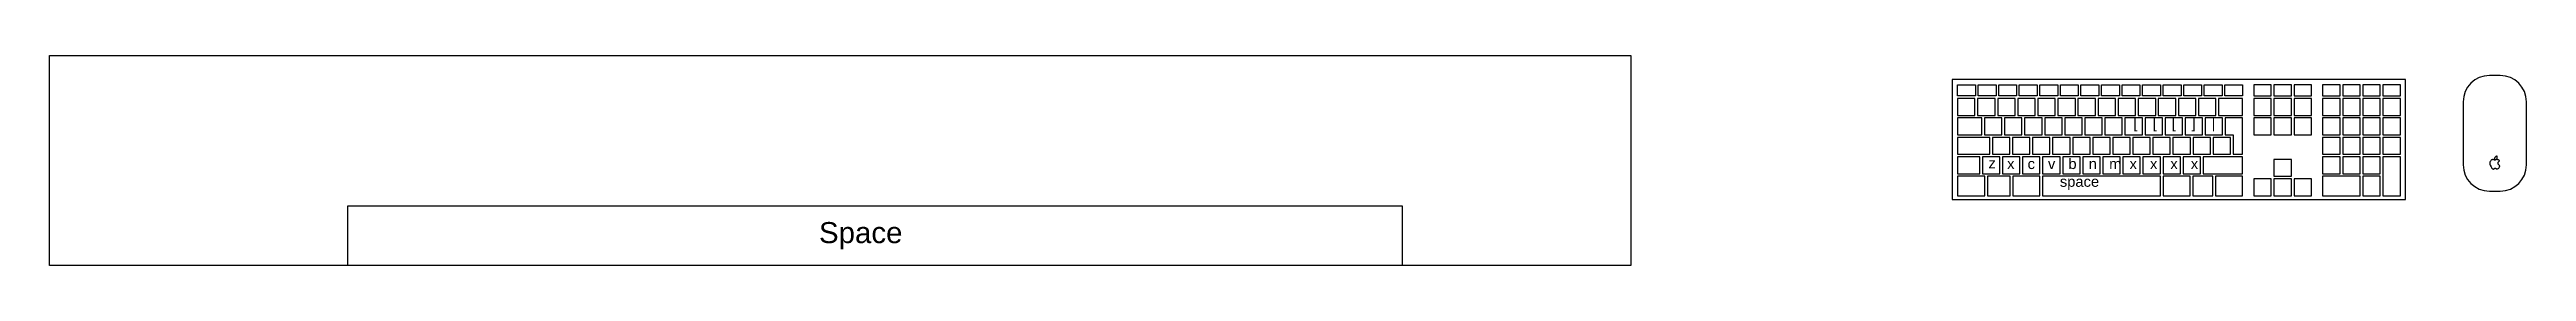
# Model space of a CAD drawing. Header units: millimetres. Extents: x 1125 to 3475, y -683 to -483.
import ezdxf

# ---------------------------------------------------------------- set-up
doc = ezdxf.new("R2010")
doc.units = ezdxf.units.MM
doc.layers.get('0').update_dxf_attribs({"true_color": 0xdfdfdf})
doc.styles.get("Standard").update_dxf_attribs({"font": 'arial.ttf'})

msp = doc.modelspace()

# ---------------------------------------------------------------- linework, layer by layer
for p, q in [((2930, -506), (2930, -620)), ((3360, -506), (2930, -506)), ((2935, -511), (2952, -511)), ((2935, -521.5), (2935, -511)), ((2952, -511), (2952, -521.5)), ((2954.5, -511), (2971.5, -511)), ((2954.5, -521.5), (2954.5, -511)), ((2971.5, -511), (2971.5, -521.5)), ((2974, -511), (2991, -511)), ((2974, -521.5), (2974, -511)), ((2991, -511), (2991, -521.5)), ((2993.5, -511), (3010.5, -511)), ((2993.5, -521.5), (2993.5, -511)), ((3010.5, -511), (3010.5, -521.5)), ((3013, -511), (3030, -511)), ((3013, -521.5), (3013, -511)), ((3030, -511), (3030, -521.5)), ((3032.5, -511), (3049.5, -511)), ((3032.5, -521.5), (3032.5, -511)), ((3049.5, -511), (3049.5, -521.5)), ((3052, -511), (3069, -511)), ((3052, -521.5), (3052, -511)), ((3069, -511), (3069, -521.5)), ((3071.5, -511), (3088.5, -511)), ((3071.5, -521.5), (3071.5, -511)), ((3088.5, -511), (3088.5, -521.5)), ((3091, -511), (3108, -511)), ((3091, -521.5), (3091, -511)), ((3108, -511), (3108, -521.5)), ((3110.5, -511), (3127.5, -511)), ((3110.5, -521.5), (3110.5, -511)), ((3127.5, -511), (3127.5, -521.5)), ((3130, -511), (3147, -511)), ((3130, -521.5), (3130, -511)), ((3147, -511), (3147, -521.5)), ((3149.5, -511), (3166.5, -511)), ((3149.5, -521.5), (3149.5, -511)), ((3166.5, -511), (3166.5, -521.5)), ((3169, -511), (3185.9, -511)), ((3169, -521.5), (3169, -511)), ((3185.9, -511), (3185.9, -521.5)), ((3188.4, -511), (3205.4, -511)), ((3188.4, -521.5), (3188.4, -511)), ((3205.4, -511), (3205.4, -521.5)), ((3232.6, -511), (3216.1, -511)), ((3216.1, -511), (3216.1, -521.5)), ((3232.6, -521.5), (3232.6, -511)), ((3251.7, -511), (3235.1, -511)), ((3235.1, -511), (3235.1, -521.5)), ((3251.7, -521.5), (3251.7, -511)), ((3270.7, -511), (3254.2, -511)), ((3254.2, -511), (3254.2, -521.5)), ((3270.7, -521.5), (3270.7, -511)), ((3297.9, -511), (3281.3, -511)), ((3281.3, -511), (3281.3, -521.5)), ((3297.9, -521.5), (3297.9, -511)), ((3316.9, -511), (3300.4, -511)), ((3300.4, -511), (3300.4, -521.5)), ((3316.9, -521.5), (3316.9, -511)), ((3336, -511), (3319.4, -511)), ((3319.4, -511), (3319.4, -521.5)), ((3336, -521.5), (3336, -511)), ((3355, -511), (3338.5, -511)), ((3338.5, -511), (3338.5, -521.5)), ((3355, -521.5), (3355, -511)), ((3360, -620), (3360, -506)), ((3449.6, -502.1), (3439.6, -502.1)), ((2952, -521.5), (2935, -521.5)), ((2951.5, -524), (2935, -524)), ((2935, -524), (2935, -540)), ((2935, -540), (2951.5, -540)), ((2951.5, -540), (2951.5, -524)), ((2970.6, -524), (2954, -524)), ((2954, -524), (2954, -540)), ((2954, -540), (2970.6, -540)), ((2971.5, -521.5), (2954.5, -521.5)), ((2970.6, -540), (2970.6, -524)), ((2989.6, -524), (2973.1, -524)), ((2973.1, -524), (2973.1, -540)), ((2973.1, -540), (2989.6, -540)), ((2991, -521.5), (2974, -521.5)), ((2989.6, -540), (2989.6, -524)), ((3008.7, -524), (2992.1, -524)), ((2992.1, -524), (2992.1, -540)), ((2992.1, -540), (3008.7, -540)), ((3010.5, -521.5), (2993.5, -521.5)), ((3008.7, -540), (3008.7, -524)), ((3027.7, -524), (3011.2, -524)), ((3011.2, -524), (3011.2, -540)), ((3011.2, -540), (3027.7, -540)), ((3030, -521.5), (3013, -521.5)), ((3027.7, -540), (3027.7, -524)), ((3046.7, -524), (3030.2, -524)), ((3030.2, -524), (3030.2, -540)), ((3030.2, -540), (3046.7, -540)), ((3049.5, -521.5), (3032.5, -521.5)), ((3046.7, -540), (3046.7, -524)), ((3065.8, -524), (3049.2, -524)), ((3049.2, -524), (3049.2, -540)), ((3049.2, -540), (3065.8, -540)), ((3069, -521.5), (3052, -521.5)), ((3065.8, -540), (3065.8, -524)), ((3084.8, -524), (3068.3, -524)), ((3068.3, -524), (3068.3, -540)), ((3068.3, -540), (3084.8, -540)), ((3088.5, -521.5), (3071.5, -521.5)), ((3084.8, -540), (3084.8, -524)), ((3103.8, -524), (3087.3, -524)), ((3087.3, -524), (3087.3, -540)), ((3087.3, -540), (3103.8, -540)), ((3108, -521.5), (3091, -521.5)), ((3103.8, -540), (3103.8, -524)), ((3122.9, -524), (3106.3, -524)), ((3106.3, -524), (3106.3, -540)), ((3106.3, -540), (3122.9, -540)), ((3127.5, -521.5), (3110.5, -521.5)), ((3122.9, -540), (3122.9, -524)), ((3141.9, -524), (3125.4, -524)), ((3125.4, -524), (3125.4, -540)), ((3125.4, -540), (3141.9, -540)), ((3147, -521.5), (3130, -521.5)), ((3141.9, -540), (3141.9, -524)), ((3161, -524), (3144.4, -524)), ((3144.4, -524), (3144.4, -540)), ((3144.4, -540), (3161, -540)), ((3166.5, -521.5), (3149.5, -521.5)), ((3161, -540), (3161, -524)), ((3180, -524), (3163.5, -524)), ((3163.5, -524), (3163.5, -540)), ((3163.5, -540), (3180, -540)), ((3185.9, -521.5), (3169, -521.5)), ((3180, -540), (3180, -524)), ((3205.4, -524), (3182.5, -524)), ((3182.5, -524), (3182.5, -540)), ((3205.4, -524), (3182.5, -524)), ((3182.5, -524), (3182.5, -540)), ((3205.4, -524), (3182.5, -524)), ((3182.5, -524), (3182.5, -540)), ((3205.4, -524), (3182.5, -524)), ((3182.5, -524), (3182.5, -540)), ((3205.4, -524), (3182.5, -524)), ((3182.5, -524), (3182.5, -540)), ((3205.4, -524), (3182.5, -524)), ((3182.5, -524), (3182.5, -540)), ((3205.4, -524), (3182.5, -524)), ((3182.5, -524), (3182.5, -540)), ((3205.4, -524), (3182.5, -524)), ((3182.5, -524), (3182.5, -540)), ((3205.4, -524), (3182.5, -524)), ((3182.5, -524), (3182.5, -540)), ((3205.4, -524), (3182.5, -524)), ((3182.5, -524), (3182.5, -540)), ((3205.4, -524), (3182.5, -524)), ((3182.5, -524), (3182.5, -540)), ((3205.4, -524), (3182.5, -524)), ((3182.5, -524), (3182.5, -540)), ((3205.4, -524), (3182.5, -524)), ((3182.5, -524), (3182.5, -540)), ((3182.5, -540), (3205.4, -540)), ((3182.5, -540), (3205.4, -540)), ((3182.5, -540), (3205.4, -540)), ((3182.5, -540), (3205.4, -540)), ((3182.5, -540), (3205.4, -540)), ((3182.5, -540), (3205.4, -540)), ((3182.5, -540), (3205.4, -540)), ((3182.5, -540), (3205.4, -540)), ((3182.5, -540), (3205.4, -540)), ((3182.5, -540), (3205.4, -540)), ((3182.5, -540), (3205.4, -540)), ((3182.5, -540), (3205.4, -540)), ((3182.5, -540), (3205.4, -540)), ((3205.4, -521.5), (3188.4, -521.5)), ((3205.4, -540), (3205.4, -524)), ((3205.4, -540), (3205.4, -524)), ((3205.4, -540), (3205.4, -524)), ((3205.4, -540), (3205.4, -524)), ((3205.4, -540), (3205.4, -524)), ((3205.4, -540), (3205.4, -524)), ((3205.4, -540), (3205.4, -524)), ((3205.4, -540), (3205.4, -524)), ((3205.4, -540), (3205.4, -524)), ((3205.4, -540), (3205.4, -524)), ((3205.4, -540), (3205.4, -524)), ((3205.4, -540), (3205.4, -524)), ((3205.4, -540), (3205.4, -524)), ((3216.1, -521.5), (3232.6, -521.5)), ((3232.6, -524), (3216.1, -524)), ((3216.1, -524), (3216.1, -540)), ((3216.1, -540), (3232.6, -540)), ((3232.6, -540), (3232.6, -524)), ((3235.1, -521.5), (3251.7, -521.5)), ((3251.7, -524), (3235.1, -524)), ((3235.1, -524), (3235.1, -540)), ((3235.1, -540), (3251.7, -540)), ((3251.7, -540), (3251.7, -524)), ((3254.2, -521.5), (3270.7, -521.5)), ((3270.7, -524), (3254.2, -524)), ((3254.2, -524), (3254.2, -540)), ((3254.2, -540), (3270.7, -540)), ((3270.7, -540), (3270.7, -524)), ((3281.3, -521.5), (3297.9, -521.5)), ((3297.9, -524), (3281.3, -524)), ((3281.3, -524), (3281.3, -540)), ((3281.3, -540), (3297.9, -540)), ((3297.9, -540), (3297.9, -524)), ((3300.4, -521.5), (3316.9, -521.5)), ((3316.9, -524), (3300.4, -524)), ((3300.4, -524), (3300.4, -540)), ((3300.4, -540), (3316.9, -540)), ((3316.9, -540), (3316.9, -524)), ((3319.4, -521.5), (3336, -521.5)), ((3336, -524), (3319.4, -524)), ((3319.4, -524), (3319.4, -540)), ((3319.4, -540), (3336, -540)), ((3336, -540), (3336, -524)), ((3338.5, -521.5), (3355, -521.5)), ((3355, -524), (3338.5, -524)), ((3338.5, -524), (3338.5, -540)), ((3338.5, -540), (3355, -540)), ((3355, -540), (3355, -524)), ((3414.6, -527.1), (3414.6, -587.1)), ((3474.6, -557.1), (3474.6, -527.1)), ((2957.9, -542.5), (2935, -542.5)), ((2935, -542.5), (2935, -558.5)), ((2957.9, -542.5), (2935, -542.5)), ((2935, -542.5), (2935, -558.5)), ((2957.9, -542.5), (2935, -542.5)), ((2935, -542.5), (2935, -558.5)), ((2957.9, -542.5), (2935, -542.5)), ((2935, -542.5), (2935, -558.5)), ((2957.9, -542.5), (2935, -542.5)), ((2935, -542.5), (2935, -558.5)), ((2957.9, -542.5), (2935, -542.5)), ((2935, -542.5), (2935, -558.5)), ((2957.9, -542.5), (2935, -542.5)), ((2935, -542.5), (2935, -558.5)), ((2957.9, -542.5), (2935, -542.5)), ((2935, -542.5), (2935, -558.5)), ((2957.9, -542.5), (2935, -542.5)), ((2935, -542.5), (2935, -558.5)), ((2957.9, -542.5), (2935, -542.5)), ((2935, -542.5), (2935, -558.5)), ((2957.9, -542.5), (2935, -542.5)), ((2935, -542.5), (2935, -558.5)), ((2957.9, -542.5), (2935, -542.5)), ((2935, -542.5), (2935, -558.5)), ((2957.9, -542.5), (2935, -542.5)), ((2935, -542.5), (2935, -558.5)), ((2935, -558.5), (2957.9, -558.5)), ((2935, -558.5), (2957.9, -558.5)), ((2935, -558.5), (2957.9, -558.5)), ((2935, -558.5), (2957.9, -558.5)), ((2935, -558.5), (2957.9, -558.5)), ((2935, -558.5), (2957.9, -558.5)), ((2935, -558.5), (2957.9, -558.5)), ((2935, -558.5), (2957.9, -558.5)), ((2935, -558.5), (2957.9, -558.5)), ((2935, -558.5), (2957.9, -558.5)), ((2935, -558.5), (2957.9, -558.5)), ((2935, -558.5), (2957.9, -558.5)), ((2935, -558.5), (2957.9, -558.5)), ((2965.5, -561), (2935, -561)), ((2935, -561), (2935, -577)), ((2957.9, -558.5), (2957.9, -542.5)), ((2957.9, -558.5), (2957.9, -542.5)), ((2957.9, -558.5), (2957.9, -542.5)), ((2957.9, -558.5), (2957.9, -542.5)), ((2957.9, -558.5), (2957.9, -542.5)), ((2957.9, -558.5), (2957.9, -542.5)), ((2957.9, -558.5), (2957.9, -542.5)), ((2957.9, -558.5), (2957.9, -542.5)), ((2957.9, -558.5), (2957.9, -542.5)), ((2957.9, -558.5), (2957.9, -542.5)), ((2957.9, -558.5), (2957.9, -542.5)), ((2957.9, -558.5), (2957.9, -542.5)), ((2957.9, -558.5), (2957.9, -542.5)), ((2977, -542.5), (2960.4, -542.5)), ((2960.4, -542.5), (2960.4, -558.5)), ((2960.4, -558.5), (2977, -558.5)), ((2965.5, -577), (2965.5, -561)), ((2984.5, -561), (2968, -561)), ((2968, -561), (2968, -577)), ((2977, -558.5), (2977, -542.5)), ((2996, -542.5), (2979.5, -542.5)), ((2979.5, -542.5), (2979.5, -558.5)), ((2979.5, -558.5), (2996, -558.5)), ((2984.5, -577), (2984.5, -561)), ((3003.6, -561), (2987, -561)), ((2987, -561), (2987, -577)), ((2996, -558.5), (2996, -542.5)), ((3015.1, -542.5), (2998.5, -542.5)), ((2998.5, -542.5), (2998.5, -558.5)), ((2998.5, -558.5), (3015.1, -558.5)), ((3003.6, -577), (3003.6, -561)), ((3022.6, -561), (3006.1, -561)), ((3006.1, -561), (3006.1, -577)), ((3015.1, -558.5), (3015.1, -542.5)), ((3034.1, -542.5), (3017.6, -542.5)), ((3017.6, -542.5), (3017.6, -558.5)), ((3017.6, -558.5), (3034.1, -558.5)), ((3022.6, -577), (3022.6, -561)), ((3041.7, -561), (3025.1, -561)), ((3025.1, -561), (3025.1, -577)), ((3034.1, -558.5), (3034.1, -542.5)), ((3053.1, -542.5), (3036.6, -542.5)), ((3036.6, -542.5), (3036.6, -558.5)), ((3036.6, -558.5), (3053.1, -558.5)), ((3041.7, -577), (3041.7, -561)), ((3060.7, -561), (3044.2, -561)), ((3044.2, -561), (3044.2, -577)), ((3053.1, -558.5), (3053.1, -542.5)), ((3072.2, -542.5), (3055.6, -542.5)), ((3055.6, -542.5), (3055.6, -558.5)), ((3055.6, -558.5), (3072.2, -558.5)), ((3060.7, -577), (3060.7, -561)), ((3079.7, -561), (3063.2, -561)), ((3063.2, -561), (3063.2, -577)), ((3072.2, -558.5), (3072.2, -542.5)), ((3091.2, -542.5), (3074.7, -542.5)), ((3074.7, -542.5), (3074.7, -558.5)), ((3074.7, -558.5), (3091.2, -558.5)), ((3079.7, -577), (3079.7, -561)), ((3098.8, -561), (3082.2, -561)), ((3082.2, -561), (3082.2, -577)), ((3091.2, -558.5), (3091.2, -542.5)), ((3110.3, -542.5), (3093.7, -542.5)), ((3093.7, -542.5), (3093.7, -558.5)), ((3093.7, -558.5), (3110.3, -558.5)), ((3098.8, -577), (3098.8, -561)), ((3117.8, -561), (3101.3, -561)), ((3101.3, -561), (3101.3, -577)), ((3110.3, -558.5), (3110.3, -542.5)), ((3129.3, -542.5), (3112.8, -542.5)), ((3112.8, -542.5), (3112.8, -558.5)), ((3112.8, -558.5), (3129.3, -558.5)), ((3117.8, -577), (3117.8, -561)), ((3136.8, -561), (3120.3, -561)), ((3120.3, -561), (3120.3, -577)), ((3129.3, -558.5), (3129.3, -542.5)), ((3148.3, -542.5), (3131.8, -542.5)), ((3131.8, -542.5), (3131.8, -558.5)), ((3131.8, -558.5), (3148.3, -558.5)), ((3136.8, -577), (3136.8, -561)), ((3155.9, -561), (3139.3, -561)), ((3139.3, -561), (3139.3, -577)), ((3148.3, -558.5), (3148.3, -542.5)), ((3167.4, -542.5), (3150.8, -542.5)), ((3150.8, -542.5), (3150.8, -558.5)), ((3150.8, -558.5), (3167.4, -558.5)), ((3155.9, -577), (3155.9, -561)), ((3174.9, -561), (3158.4, -561)), ((3158.4, -561), (3158.4, -577)), ((3167.4, -558.5), (3167.4, -542.5)), ((3186.4, -542.5), (3169.9, -542.5)), ((3169.9, -542.5), (3169.9, -558.5)), ((3169.9, -558.5), (3186.4, -558.5)), ((3174.9, -577), (3174.9, -561)), ((3194, -561), (3177.4, -561)), ((3177.4, -561), (3177.4, -577)), ((3186.4, -558.5), (3186.4, -542.5)), ((3205.4, -542.5), (3188.9, -542.5)), ((3188.9, -542.5), (3188.9, -558.5)), ((3188.9, -558.5), (3196.5, -558.5)), ((3194, -577), (3194, -561)), ((3196.5, -558.5), (3196.5, -577)), ((3205.4, -577), (3205.4, -542.5)), ((3232.6, -542.5), (3216.1, -542.5)), ((3216.1, -542.5), (3216.1, -558.5)), ((3216.1, -558.5), (3232.6, -558.5)), ((3232.6, -558.5), (3232.6, -542.5)), ((3251.7, -542.5), (3235.1, -542.5)), ((3235.1, -542.5), (3235.1, -558.5)), ((3235.1, -558.5), (3251.7, -558.5)), ((3251.7, -558.5), (3251.7, -542.5)), ((3270.7, -542.5), (3254.2, -542.5)), ((3254.2, -542.5), (3254.2, -558.5)), ((3254.2, -558.5), (3270.7, -558.5)), ((3270.7, -558.5), (3270.7, -542.5)), ((3297.9, -542.5), (3281.3, -542.5)), ((3281.3, -542.5), (3281.3, -558.5)), ((3281.3, -558.5), (3297.9, -558.5)), ((3297.9, -561), (3281.3, -561)), ((3281.3, -561), (3281.3, -577)), ((3297.9, -558.5), (3297.9, -542.5)), ((3297.9, -577), (3297.9, -561)), ((3316.9, -542.5), (3300.4, -542.5)), ((3300.4, -542.5), (3300.4, -558.5)), ((3300.4, -558.5), (3316.9, -558.5)), ((3316.9, -561), (3300.4, -561)), ((3300.4, -561), (3300.4, -577)), ((3316.9, -558.5), (3316.9, -542.5)), ((3316.9, -577), (3316.9, -561)), ((3336, -542.5), (3319.4, -542.5)), ((3319.4, -542.5), (3319.4, -558.5)), ((3319.4, -558.5), (3336, -558.5)), ((3336, -561), (3319.4, -561)), ((3319.4, -561), (3319.4, -577)), ((3336, -558.5), (3336, -542.5)), ((3336, -577), (3336, -561)), ((3355, -542.5), (3338.5, -542.5)), ((3338.5, -542.5), (3338.5, -558.5)), ((3338.5, -558.5), (3355, -558.5)), ((3355, -561), (3338.5, -561)), ((3338.5, -561), (3338.5, -577)), ((3355, -558.5), (3355, -542.5)), ((3355, -577), (3355, -561)), ((3474.6, -587.1), (3474.6, -557.1)), ((2935, -577), (2965.5, -577)), ((2956, -579.5), (2935, -579.5)), ((2935, -579.5), (2935, -595.5)), ((2956, -595.5), (2956, -579.5)), ((2975, -579.5), (2958.5, -579.5)), ((2958.5, -579.5), (2958.5, -595.5)), ((2968, -577), (2984.5, -577)), ((2975, -595.5), (2975, -579.5)), ((2994.1, -579.5), (2977.5, -579.5)), ((2977.5, -579.5), (2977.5, -595.5)), ((2987, -577), (3003.6, -577)), ((2994.1, -595.5), (2994.1, -579.5)), ((3013.1, -579.5), (2996.6, -579.5)), ((2996.6, -579.5), (2996.6, -595.5)), ((3006.1, -577), (3022.6, -577)), ((3013.1, -595.5), (3013.1, -579.5)), ((3032.2, -579.5), (3015.6, -579.5)), ((3015.6, -579.5), (3015.6, -595.5)), ((3025.1, -577), (3041.7, -577)), ((3032.2, -595.5), (3032.2, -579.5)), ((3051.2, -579.5), (3034.7, -579.5)), ((3034.7, -579.5), (3034.7, -595.5)), ((3044.2, -577), (3060.7, -577)), ((3051.2, -595.5), (3051.2, -579.5)), ((3070.2, -579.5), (3053.7, -579.5)), ((3053.7, -579.5), (3053.7, -595.5)), ((3063.2, -577), (3079.7, -577)), ((3070.2, -595.5), (3070.2, -579.5)), ((3089.3, -579.5), (3072.7, -579.5)), ((3072.7, -579.5), (3072.7, -595.5)), ((3082.2, -577), (3098.8, -577)), ((3089.3, -595.5), (3089.3, -579.5)), ((3108.3, -579.5), (3091.8, -579.5)), ((3091.8, -579.5), (3091.8, -595.5)), ((3101.3, -577), (3117.8, -577)), ((3108.3, -595.5), (3108.3, -579.5)), ((3127.4, -579.5), (3110.8, -579.5)), ((3110.8, -579.5), (3110.8, -595.5)), ((3120.3, -577), (3136.8, -577)), ((3127.4, -595.5), (3127.4, -579.5)), ((3146.4, -579.5), (3129.9, -579.5)), ((3129.9, -579.5), (3129.9, -595.5)), ((3139.3, -577), (3155.9, -577)), ((3146.4, -595.5), (3146.4, -579.5)), ((3165.4, -579.5), (3148.9, -579.5)), ((3148.9, -579.5), (3148.9, -595.5)), ((3158.4, -577), (3174.9, -577)), ((3165.4, -595.5), (3165.4, -579.5)), ((3205.4, -579.5), (3167.9, -579.5)), ((3167.9, -579.5), (3167.9, -595.5)), ((3177.4, -577), (3194, -577)), ((3196.5, -577), (3205.4, -577)), ((3205.4, -595.5), (3205.4, -579.5)), ((3251.7, -582), (3235.1, -582)), ((3235.1, -582), (3235.1, -598)), ((3251.7, -598), (3251.7, -582)), ((3281.3, -577), (3297.9, -577)), ((3297.9, -579.5), (3281.3, -579.5)), ((3281.3, -579.5), (3281.3, -595.5)), ((3297.9, -595.5), (3297.9, -579.5)), ((3300.4, -577), (3316.9, -577)), ((3316.9, -579.5), (3300.4, -579.5)), ((3300.4, -579.5), (3300.4, -595.5)), ((3316.9, -595.5), (3316.9, -579.5)), ((3319.4, -577), (3336, -577)), ((3336, -579.5), (3319.4, -579.5)), ((3319.4, -579.5), (3319.4, -595.5)), ((3336, -595.5), (3336, -579.5)), ((3338.5, -577), (3355, -577)), ((3355, -579.5), (3338.5, -579.5)), ((3338.5, -579.5), (3338.5, -616.5)), ((3355, -616.5), (3355, -579.5)), ((3439.9, -585.1), (3439.8, -585.8)), ((3439.8, -585.8), (3439.9, -586.5)), ((3440, -584.4), (3439.9, -585.1)), ((3439.9, -586.5), (3440.3, -587.5)), ((3440.3, -583.8), (3440, -584.4)), ((3440.7, -583.2), (3440.3, -583.8)), ((3441.1, -582.7), (3440.7, -583.2)), ((3441.6, -582.3), (3441.1, -582.7)), ((3442, -582.2), (3441.6, -582.3)), ((3442.3, -582.1), (3442, -582.2)), ((3442.7, -582), (3442.3, -582.1)), ((3443.1, -582.1), (3442.7, -582)), ((3443.5, -582.1), (3443.1, -582.1)), ((3443.9, -582.3), (3443.5, -582.1)), ((3444.1, -582.5), (3443.9, -582.3)), ((3444.3, -582.5), (3444.1, -582.5)), ((3444.5, -580.4), (3444.3, -580.8)), ((3444.3, -580.8), (3444.3, -581.2)), ((3444.3, -581.2), (3444.3, -581.6)), ((3444.3, -581.6), (3444.4, -582)), ((3444.5, -582.6), (3444.3, -582.5)), ((3444.4, -582), (3444.5, -582.1)), ((3444.6, -580.1), (3444.5, -580.4)), ((3444.5, -582.1), (3444.7, -582.1)), ((3444.6, -582.6), (3444.5, -582.6)), ((3444.9, -579.7), (3444.6, -580.1)), ((3444.8, -582.6), (3444.6, -582.6)), ((3444.7, -582.1), (3445.1, -582.1)), ((3445, -582.5), (3444.8, -582.6)), ((3445.2, -579.5), (3444.9, -579.7)), ((3445.6, -582.3), (3445, -582.5)), ((3445.1, -582.1), (3445.5, -582)), ((3445.5, -579.2), (3445.2, -579.5)), ((3445.9, -579.1), (3445.5, -579.2)), ((3445.5, -582), (3445.8, -581.9)), ((3446.2, -582.1), (3445.6, -582.3)), ((3445.8, -581.9), (3446.2, -581.6)), ((3446.2, -579), (3445.9, -579.1)), ((3446.6, -579), (3446.2, -579)), ((3446.2, -581.6), (3446.4, -581.4)), ((3446.8, -582.1), (3446.2, -582.1)), ((3446.4, -581.4), (3446.7, -581)), ((3446.8, -579), (3446.6, -579)), ((3446.7, -581), (3446.9, -580.7)), ((3446.9, -579.1), (3446.8, -579)), ((3447.4, -582.2), (3446.8, -582.1)), ((3447, -579.5), (3446.9, -579.1)), ((3446.9, -580.7), (3447, -580.3)), ((3447, -579.9), (3447, -579.5)), ((3447, -580.3), (3447, -579.9)), ((3448, -582.4), (3447.4, -582.2)), ((3447.7, -585.1), (3447.8, -584.7)), ((3447.7, -585.5), (3447.7, -585.1)), ((3447.7, -586), (3447.7, -585.5)), ((3447.8, -586.4), (3447.7, -586)), ((3447.8, -584.7), (3448, -584.2)), ((3448, -586.8), (3447.8, -586.4)), ((3448.5, -582.6), (3448, -582.4)), ((3448, -584.2), (3448.3, -583.9)), ((3448.3, -587.2), (3448, -586.8)), ((3448.3, -583.9), (3448.6, -583.6)), ((3448.6, -587.5), (3448.3, -587.2)), ((3449, -583), (3448.5, -582.6)), ((3448.6, -583.6), (3449, -583.3)), ((3449.2, -583.2), (3449, -583)), ((3449, -583.3), (3449.2, -583.2)), ((2935, -595.5), (2956, -595.5)), ((2960.8, -598), (2935, -598)), ((2935, -598), (2935, -616.5)), ((2958.5, -595.5), (2975, -595.5)), ((2960.8, -616.5), (2960.8, -598)), ((2984.8, -598), (2963.3, -598)), ((2963.3, -598), (2963.3, -616.5)), ((2977.5, -595.5), (2994.1, -595.5)), ((2984.8, -616.5), (2984.8, -598)), ((3013.1, -598), (2987.3, -598)), ((2987.3, -598), (2987.3, -616.5)), ((2996.6, -595.5), (3013.1, -595.5)), ((3013.1, -616.5), (3013.1, -598)), ((3015.6, -595.5), (3032.2, -595.5)), ((3127.4, -598), (3015.6, -598)), ((3015.6, -598), (3015.6, -616.5)), ((3034.7, -595.5), (3051.2, -595.5)), ((3053.7, -595.5), (3070.2, -595.5)), ((3072.7, -595.5), (3089.3, -595.5)), ((3091.8, -595.5), (3108.3, -595.5)), ((3110.8, -595.5), (3127.4, -595.5)), ((3127.4, -616.5), (3127.4, -598)), ((3129.9, -595.5), (3146.4, -595.5)), ((3155.7, -598), (3129.9, -598)), ((3129.9, -598), (3129.9, -616.5)), ((3148.9, -595.5), (3165.4, -595.5)), ((3155.7, -616.5), (3155.7, -598)), ((3177.1, -598), (3158.2, -598)), ((3158.2, -598), (3158.2, -616.5)), ((3167.9, -595.5), (3205.4, -595.5)), ((3177.1, -616.5), (3177.1, -598)), ((3205.4, -598), (3179.6, -598)), ((3179.6, -598), (3179.6, -616.5)), ((3205.4, -616.5), (3205.4, -598)), ((3232.6, -600.5), (3216.1, -600.5)), ((3216.1, -600.5), (3216.1, -616.5)), ((3232.6, -616.5), (3232.6, -600.5)), ((3235.1, -598), (3251.7, -598)), ((3251.7, -600.5), (3235.1, -600.5)), ((3235.1, -600.5), (3235.1, -616.5)), ((3251.7, -616.5), (3251.7, -600.5)), ((3270.7, -600.5), (3254.2, -600.5)), ((3254.2, -600.5), (3254.2, -616.5)), ((3270.7, -616.5), (3270.7, -600.5)), ((3281.3, -595.5), (3297.9, -595.5)), ((3316.9, -598), (3281.3, -598)), ((3281.3, -598), (3281.3, -616.5)), ((3300.4, -595.5), (3316.9, -595.5)), ((3316.9, -616.5), (3316.9, -598)), ((3319.4, -595.5), (3336, -595.5)), ((3336, -598), (3319.4, -598)), ((3319.4, -598), (3319.4, -616.5)), ((3336, -616.5), (3336, -598)), ((3440.2, -587.5), (3441, -588.9)), ((3441, -588.9), (3441.9, -590.2)), ((3441.9, -590.2), (3442.7, -590.9)), ((3442.7, -590.9), (3442.9, -591)), ((3442.9, -591), (3443.1, -591.1)), ((3443.1, -591.1), (3443.4, -591.1)), ((3443.4, -591.1), (3443.6, -591)), ((3443.6, -591), (3443.8, -591)), ((3443.8, -591), (3444, -590.9)), ((3444, -590.9), (3444.2, -590.7)), ((3444.2, -590.7), (3444.3, -590.5)), ((3444.3, -590.5), (3444.5, -590.4)), ((3444.5, -590.4), (3444.6, -590.3)), ((3444.6, -590.3), (3444.7, -590.3)), ((3444.7, -590.3), (3444.8, -590.2)), ((3444.8, -590.2), (3445, -590.2)), ((3445, -590.2), (3445.1, -590.2)), ((3445.1, -590.2), (3445.2, -590.2)), ((3445.2, -590.2), (3445.3, -590.3)), ((3445.3, -590.3), (3445.5, -590.4)), ((3445.5, -590.4), (3445.6, -590.5)), ((3445.6, -590.5), (3445.7, -590.6)), ((3445.7, -590.6), (3445.9, -590.8)), ((3445.9, -590.8), (3446.1, -590.9)), ((3446.1, -590.9), (3446.3, -591)), ((3446.3, -591), (3446.5, -591)), ((3446.5, -591), (3446.7, -591.1)), ((3446.7, -591.1), (3446.9, -591.1)), ((3446.9, -591.1), (3447.1, -591)), ((3447.1, -591), (3447.4, -590.9)), ((3447.4, -590.9), (3447.7, -590.7)), ((3447.7, -590.7), (3448.3, -590.2)), ((3448.3, -590.2), (3448.7, -589.6)), ((3449, -587.7), (3448.6, -587.5)), ((3448.7, -589.6), (3449.1, -588.9)), ((3449.3, -587.9), (3449, -587.7)), ((3449.1, -588.9), (3449.3, -588.2)), ((3449.3, -588.2), (3449.3, -587.9)), ((2930, -620), (3360, -620)), ((2935, -616.5), (2960.8, -616.5)), ((2963.3, -616.5), (2984.8, -616.5)), ((2987.3, -616.5), (3013.1, -616.5)), ((3015.6, -616.5), (3127.4, -616.5)), ((3129.9, -616.5), (3155.7, -616.5)), ((3158.2, -616.5), (3177.1, -616.5)), ((3179.6, -616.5), (3205.4, -616.5)), ((3216.1, -616.5), (3232.6, -616.5)), ((3235.1, -616.5), (3251.7, -616.5)), ((3254.2, -616.5), (3270.7, -616.5)), ((3281.3, -616.5), (3316.9, -616.5)), ((3319.4, -616.5), (3336, -616.5)), ((3338.5, -616.5), (3355, -616.5)), ((3439.6, -612.1), (3449.6, -612.1))]:
    msp.add_line(p, q)
at = {"elevation": 1095.4}
msp.add_lwpolyline([(1125, -483), (2625, -483), (2625, -683), (1125, -683)], close=True, dxfattribs=at)
msp.add_lwpolyline([(2408, -626), (2408, -683), (1408, -683), (1408, -626)], close=True)
for centre, major_axis, start_param, end_param in [((3439.6, -527.1), (17.7, 17.7), 0.785398, 2.356194), ((3449.6, -527.1), (-17.7, 17.7), 3.926991, 5.497787), ((3439.6, -587.1), (-17.7, 17.7), 0.785398, 2.356194), ((3449.6, -587.1), (17.7, 17.7), 3.926991, 5.497787)]:
    msp.add_ellipse(centre, major_axis=major_axis, ratio=1, start_param=start_param, end_param=end_param)

# ---------------------------------------------------------------- texts
for s, insert, char_height, width, attachment_point in [('[', (3103.7, -555.3), 10, 16.538, 8), ('[', (3121.9, -555.3), 10, 16.538, 8), ('[', (3140.1, -555.3), 10, 16.538, 8), (']', (3158.9, -555.3), 10, 16.538, 8), ('|', (3177.7, -555.3), 10, 16.538, 8), ('z', (2964.2, -580.5), 10, 19.038, 1), ('x', (2982, -581.1), 10, 19.038, 1), ('c', (3001.4, -581.1), 10, 19.038, 1), ('v', (3020.7, -581.1), 10, 19.038, 1), ('b', (3040.1, -581.1), 10, 19.038, 1), ('n', (3059.4, -581.1), 10, 19.038, 1), ('m', (3078.8, -581.1), 10, 19.038, 1), ('x', (3098.1, -581.1), 10, 19.038, 1), ('x', (3117.5, -581.1), 10, 19.038, 1), ('x', (3136.8, -581.1), 10, 19.038, 1), ('x', (3156.2, -581.1), 10, 19.038, 1), ('space', (3032, -598), 10, 78, 1), ('Space', (1894.5, -654.6, 1095.4), 20, 381, 5)]:
    msp.add_mtext(s, dxfattribs=dict(insert=insert, char_height=char_height, width=width, attachment_point=attachment_point))

doc.saveas('drawing.dxf')
